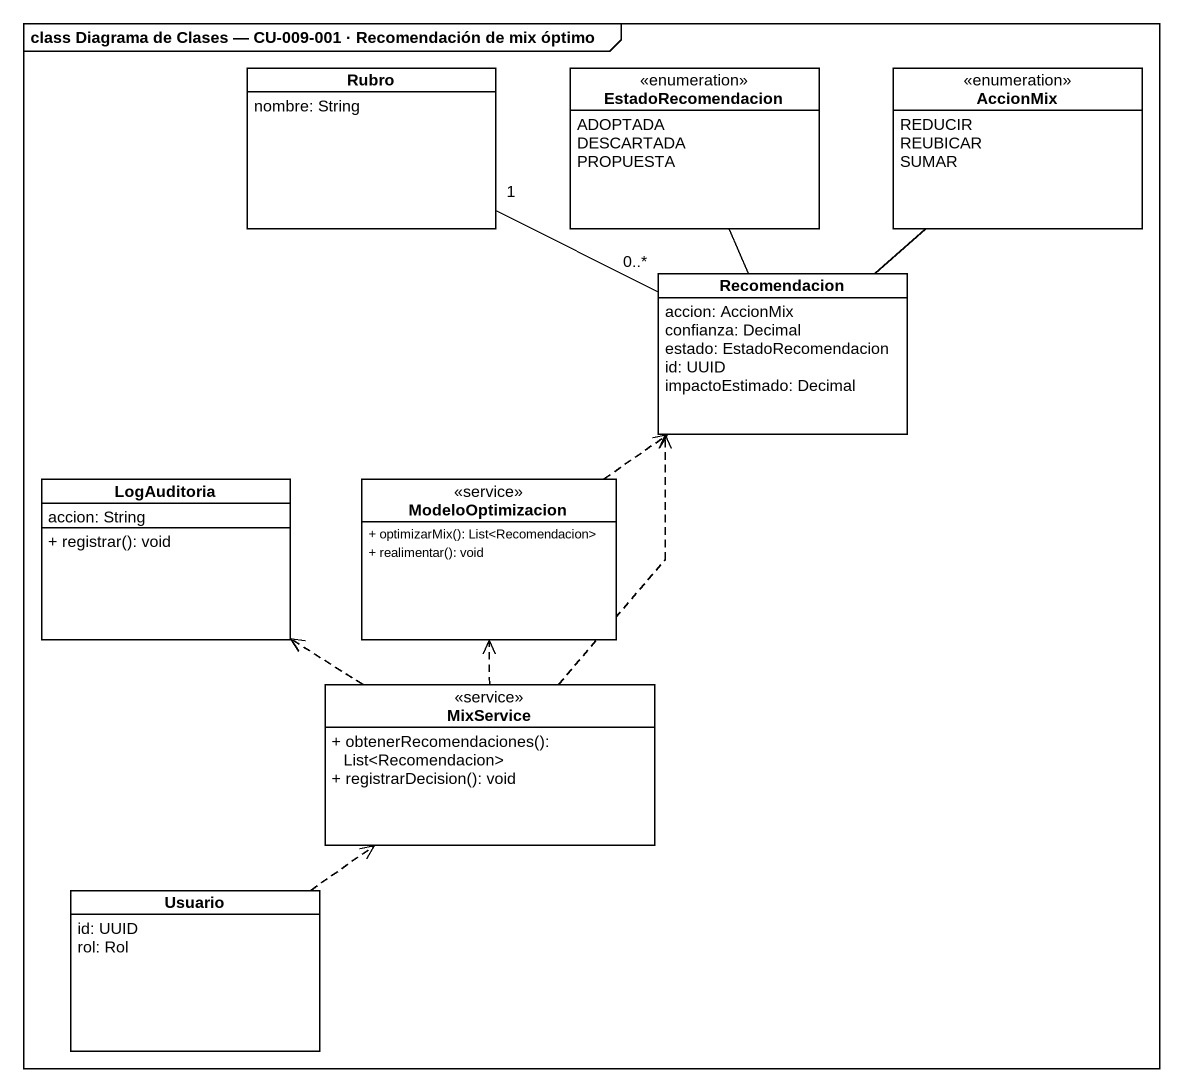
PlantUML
@startuml
mainframe class Diagrama de Clases — CU-009-001 · Recomendación de mix óptimo
hide circle
hide empty members
skinparam classAttributeIconSize 0
class Rubro {
  nombre: String
}
enum EstadoRecomendacion {
  ADOPTADA
  DESCARTADA
  PROPUESTA
}
enum AccionMix {
  REDUCIR
  REUBICAR
  SUMAR
}
class Recomendacion {
  accion: AccionMix
  confianza: Decimal
  estado: EstadoRecomendacion
  id: UUID
  impactoEstimado: Decimal
}
class LogAuditoria {
  accion: String
  + registrar(): void
}
class ModeloOptimizacion <<service>> {
  + optimizarMix(): List<Recomendacion>
  + realimentar(): void
}
class MixService <<service>> {
  + obtenerRecomendaciones(): List<Recomendacion>
  + registrarDecision(): void
}
class Usuario {
  id: UUID
  rol: Rol
}
Recomendacion "0..*" -left- "1" Rubro
Recomendacion -up- EstadoRecomendacion
Recomendacion -up- AccionMix
ModeloOptimizacion .up.> Recomendacion
MixService .up.> Recomendacion
MixService .up.> LogAuditoria
MixService .up.> ModeloOptimizacion
Usuario .up.> MixService
@enduml
